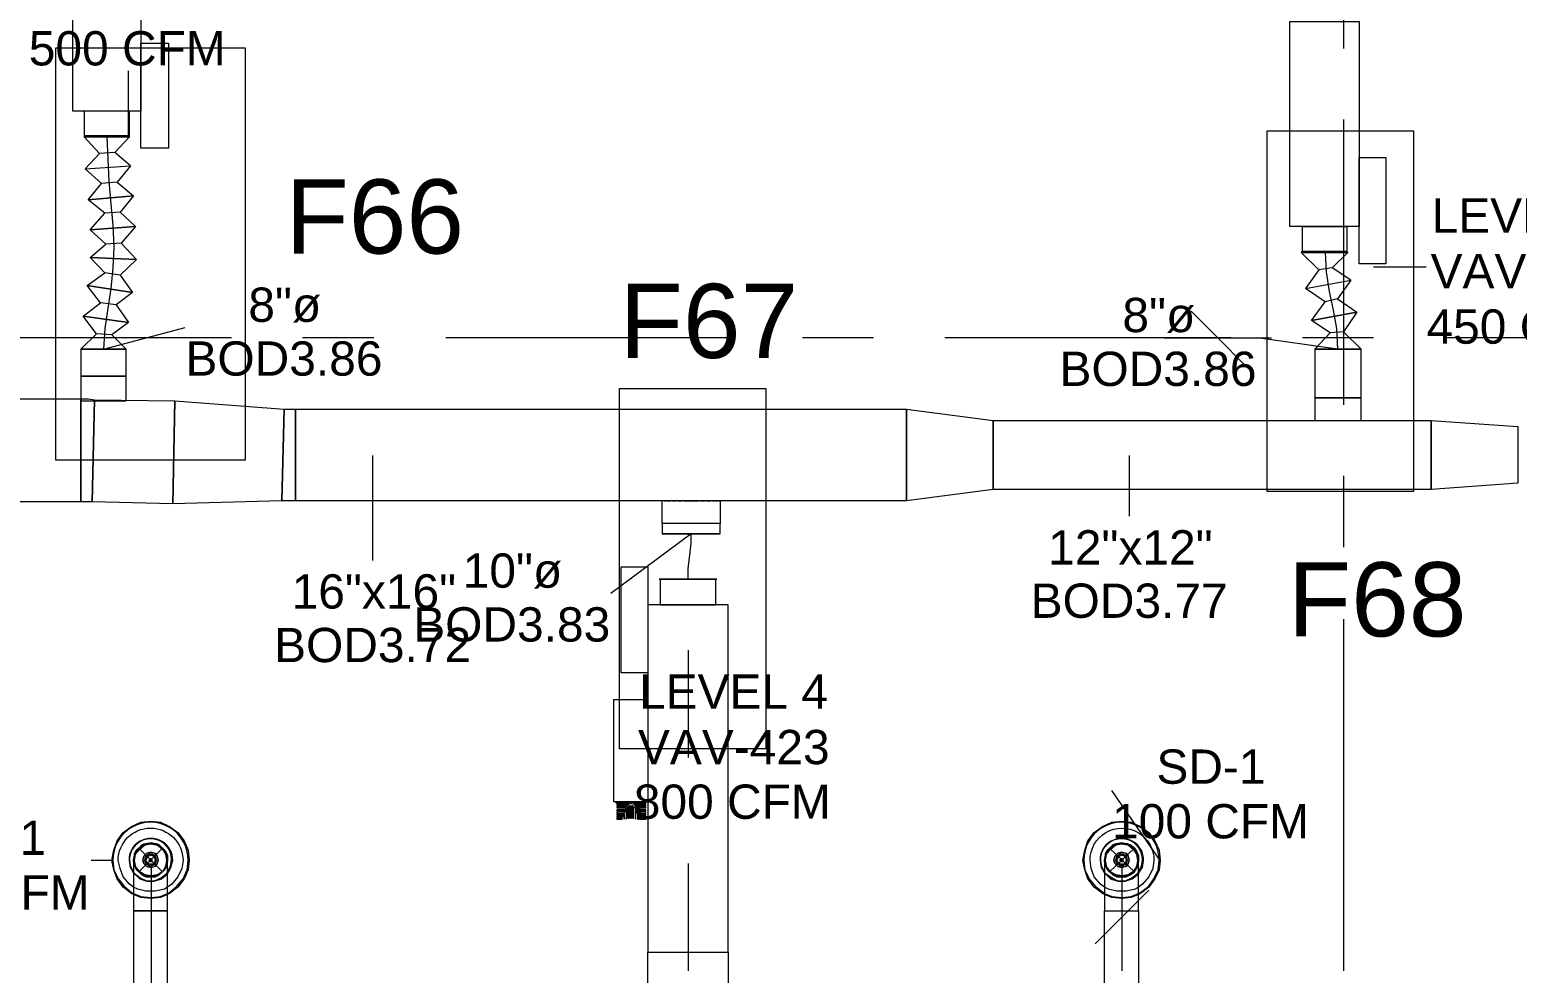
# Model space of a CAD drawing. Header units: metres. Extents: x 98 to 337, y -7 to 53.
# Drawn here: x 148.08 to 154.69, y 13.83 to 18.02 of the extents above; entities that cross this region are included whole.
import ezdxf

# ---------------------------------------------------------------- set-up
doc = ezdxf.new("R2010")
doc.units = ezdxf.units.M
doc.layers.add('HVAC - Ductos', color=5, linetype='Continuous', lineweight=0)
doc.layers.add('PDF_Text', color=7, linetype='Continuous', lineweight=0)
doc.layers.add('PDF_Geometry', color=7, linetype='Continuous', lineweight=0, true_color=0xaaaaaa)
doc.styles.add('PDF ArialUnicodeMS-Bold-Identity-H', font='arial.ttf')
doc.styles.add('PDF Helvetica', font='')
doc.styles.get('PDF Helvetica').set_extended_font_data('Helvetica')

msp = doc.modelspace()

# ---------------------------------------------------------------- linework, layer by layer
at = {"layer": 'HVAC - Ductos', "lineweight": 0}
for points in [[(148.2681, 17.6625), (148.2681, 18.5698), (148.5706, 18.5698), (148.5706, 17.6625)], [(153.6791, 17.1494), (153.6791, 18.0612), (153.9861, 18.0612), (153.9861, 17.1494)], [(148.6942, 17.4976), (148.5706, 17.4976), (148.5706, 17.965), (148.6942, 17.965)], [(148.3185, 17.5526), (148.3231, 17.5526), (148.3323, 17.5526), (148.3506, 17.5526), (148.3689, 17.5526), (148.3964, 17.5526), (148.4193, 17.5526), (148.4468, 17.5526), (148.4697, 17.5526), (148.4926, 17.5526), (148.5064, 17.5526), (148.5155, 17.5526), (148.5201, 17.5526), (148.5155, 17.5526), (148.5064, 17.5526), (148.4926, 17.5526), (148.4697, 17.5526), (148.4468, 17.5526), (148.4193, 17.5526), (148.3964, 17.5526), (148.3689, 17.5526), (148.3506, 17.5526), (148.3323, 17.5526), (148.3231, 17.5526)], [(148.5201, 17.5526), (148.5155, 17.5526), (148.4972, 17.5526), (148.4697, 17.5526), (148.4377, 17.5526), (148.401, 17.5526), (148.3689, 17.5526), (148.3414, 17.5526), (148.3277, 17.5526), (148.3185, 17.5526), (148.3277, 17.5526), (148.3414, 17.5526), (148.3689, 17.5526), (148.401, 17.5526), (148.4377, 17.5526), (148.4697, 17.5526), (148.4972, 17.5526), (148.5155, 17.5526)], [(153.7341, 17.0395), (153.7386, 17.0395), (153.7478, 17.0395), (153.7616, 17.0395), (153.7845, 17.0395), (153.8074, 17.0395), (153.8349, 17.0395), (153.8578, 17.0395), (153.8807, 17.0395), (153.9037, 17.0395), (153.9174, 17.0395), (153.9311, 17.0395), (153.9174, 17.0395), (153.9037, 17.0395), (153.8807, 17.0395), (153.8578, 17.0395), (153.8349, 17.0395), (153.8074, 17.0395), (153.7845, 17.0395), (153.7616, 17.0395), (153.7478, 17.0395), (153.7386, 17.0395)], [(148.5064, 16.6042), (148.4926, 16.6042), (148.4789, 16.6042), (148.456, 16.6042), (148.4331, 16.6042), (148.4056, 16.6042), (148.3781, 16.6042), (148.3552, 16.6042), (148.3369, 16.6042), (148.3185, 16.6042), (148.3094, 16.6042), (148.3048, 16.6042), (148.3094, 16.6042), (148.3185, 16.6042), (148.3369, 16.6042), (148.3552, 16.6042), (148.3781, 16.6042), (148.4056, 16.6042), (148.4331, 16.6042), (148.456, 16.6042), (148.4789, 16.6042), (148.4926, 16.6042)], [(153.9953, 16.6042), (153.9907, 16.6042), (153.9815, 16.6042), (153.9632, 16.6042), (153.9449, 16.6042), (153.9174, 16.6042), (153.8899, 16.6042), (153.867, 16.6042), (153.8394, 16.6042), (153.8211, 16.6042), (153.8028, 16.6042), (153.7937, 16.6042), (153.7891, 16.6042), (153.7937, 16.6042), (153.8028, 16.6042), (153.8211, 16.6042), (153.8394, 16.6042), (153.867, 16.6042), (153.8899, 16.6042), (153.9174, 16.6042), (153.9449, 16.6042), (153.9632, 16.6042), (153.9815, 16.6042), (153.9907, 16.6042)], [(144.896, 16.3842), (148.3048, 16.3842), (148.3048, 15.9261), (144.896, 15.9261)], [(148.3323, 15.9261), (148.3048, 15.9261), (148.3048, 16.3842), (148.3369, 16.3842), (148.3643, 16.3796), (148.3552, 15.9261)], [(148.7126, 15.9169), (148.3552, 15.9261), (148.3643, 16.3796), (148.7217, 16.3751)], [(148.7217, 16.3751), (149.2074, 16.3384), (149.1982, 15.9307), (148.7126, 15.9169)], [(149.2303, 16.3384), (149.2578, 16.3384), (149.2578, 15.9307), (149.2257, 15.9307), (149.1982, 15.9307), (149.2074, 16.3384)], [(149.2578, 16.3384), (151.9748, 16.3384), (151.9748, 15.9307), (149.2578, 15.9307)], [(151.9748, 16.3384), (152.3596, 16.288), (152.3596, 15.981), (151.9748, 15.9307)], [(152.3596, 16.288), (154.3068, 16.288), (154.3068, 15.981), (152.3596, 15.981)], [(154.3068, 16.288), (154.6917, 16.2605), (154.6917, 16.0086), (154.3068, 15.981)], [(151.1271, 15.5825), (151.1225, 15.5825), (151.1042, 15.5825), (151.0767, 15.5825), (151.0447, 15.5825), (151.0034, 15.5825), (150.9668, 15.5825), (150.9301, 15.5825), (150.9026, 15.5825), (150.8843, 15.5825), (150.8797, 15.5825), (150.8797, 15.4679), (150.8843, 15.4679), (150.8934, 15.4679), (150.9164, 15.4679), (150.9392, 15.4679), (150.9713, 15.4679), (151.0034, 15.4679), (151.0355, 15.4679), (151.0675, 15.4679), (151.0904, 15.4679), (151.1134, 15.4679), (151.1225, 15.4679), (151.1271, 15.4679), (151.1271, 15.5825), (151.1317, 15.5825), (151.1225, 15.5825), (151.1042, 15.5825), (151.0767, 15.5825), (151.0447, 15.5825), (151.0034, 15.5825), (150.9622, 15.5825), (150.9301, 15.5825), (150.9026, 15.5825), (150.8843, 15.5825), (150.8752, 15.5825), (150.8797, 15.5825), (150.8843, 15.5825), (150.9026, 15.5825), (150.9301, 15.5825), (150.9668, 15.5825), (151.0034, 15.5825), (151.0447, 15.5825), (151.0767, 15.5825), (151.1042, 15.5825), (151.1225, 15.5825)], [(150.8797, 15.5825), (150.8843, 15.5825), (150.8934, 15.5825), (150.9164, 15.5825), (150.9392, 15.5825), (150.9713, 15.5825), (151.0034, 15.5825), (151.0355, 15.5825), (151.0675, 15.5825), (151.0904, 15.5825), (151.1134, 15.5825), (151.1225, 15.5825), (151.1271, 15.5825), (151.1225, 15.5825), (151.1134, 15.5825), (151.0904, 15.5825), (151.0675, 15.5825), (151.0355, 15.5825), (151.0034, 15.5825), (150.9713, 15.5825), (150.9392, 15.5825), (150.9164, 15.5825), (150.8934, 15.5825), (150.8843, 15.5825)], [(150.6735, 15.0464), (150.8247, 15.0464), (150.8247, 14.5928), (150.6735, 14.5928)], [(148.6896, 14.3546), (148.6805, 14.3729), (148.6668, 14.3867), (148.653, 14.4004), (148.6346, 14.4049), (148.6163, 14.4095), (148.5934, 14.4049), (148.5751, 14.4004), (148.5614, 14.3867), (148.5476, 14.3729), (148.543, 14.3546), (148.5385, 14.3316), (148.5385, 14.3271), (148.5385, 14.3316), (148.543, 14.3546), (148.5476, 14.3729), (148.5614, 14.3867), (148.5751, 14.4004), (148.5934, 14.4049), (148.6163, 14.4095), (148.6346, 14.4049), (148.653, 14.4004), (148.6668, 14.3867), (148.6805, 14.3729)], [(148.6759, 14.3775), (148.6392, 14.4049), (148.5934, 14.4049), (148.5522, 14.3775), (148.5385, 14.3316), (148.5522, 14.2905), (148.5934, 14.2629), (148.6392, 14.2629), (148.6759, 14.2905), (148.6896, 14.3316)], [(148.6805, 14.3042), (148.6668, 14.2813), (148.6438, 14.2675), (148.6163, 14.2629), (148.5888, 14.2675), (148.566, 14.2813), (148.5476, 14.3042), (148.543, 14.3316), (148.5476, 14.3591), (148.566, 14.3821), (148.5888, 14.4004), (148.6163, 14.4049), (148.6438, 14.4004), (148.6668, 14.3821), (148.6805, 14.3591), (148.685, 14.3316)], [(148.5843, 14.35), (148.5797, 14.3316), (148.5843, 14.35), (148.598, 14.3637), (148.6163, 14.3683), (148.6346, 14.3637), (148.6438, 14.35), (148.6484, 14.3316), (148.6438, 14.35), (148.6301, 14.3637), (148.6163, 14.3683), (148.598, 14.3637)], [(148.5934, 14.35), (148.5888, 14.3316), (148.5934, 14.35), (148.6072, 14.3591), (148.6209, 14.3591), (148.6346, 14.35), (148.6392, 14.3316), (148.6346, 14.35), (148.6209, 14.3591), (148.6072, 14.3591)], [(148.6301, 14.3179), (148.6163, 14.3133), (148.6026, 14.3179), (148.5934, 14.3316), (148.6026, 14.35), (148.6163, 14.3546), (148.6301, 14.35), (148.6346, 14.3316)], [(148.6896, 14.35), (148.6896, 14.3546)], [(152.9919, 14.3775), (152.9552, 14.4049), (152.9094, 14.4049), (152.8681, 14.3775), (152.8544, 14.3316), (152.8681, 14.2905), (152.9094, 14.2629), (152.9552, 14.2629), (152.9919, 14.2905), (153.0056, 14.3316)], [(152.9964, 14.3042), (152.9827, 14.2813), (152.9598, 14.2675), (152.9323, 14.2629), (152.9048, 14.2675), (152.8819, 14.2813), (152.8636, 14.3042), (152.859, 14.3316), (152.8636, 14.3591), (152.8819, 14.3821), (152.9048, 14.4004), (152.9323, 14.4049), (152.9598, 14.4004), (152.9827, 14.3821), (152.9964, 14.3591), (153.001, 14.3316)], [(152.9002, 14.35), (152.8957, 14.3316), (152.9002, 14.35), (152.9139, 14.3637), (152.9323, 14.3683), (152.9506, 14.3637), (152.9598, 14.35), (152.9644, 14.3316), (152.9598, 14.35), (152.9461, 14.3637), (152.9323, 14.3683), (152.9139, 14.3637)], [(152.9094, 14.35), (152.9048, 14.3316), (152.9094, 14.35), (152.9231, 14.3591), (152.9369, 14.3591), (152.9506, 14.35), (152.9552, 14.3316), (152.9506, 14.35), (152.9369, 14.3591), (152.9231, 14.3591)], [(152.9461, 14.3179), (152.9323, 14.3133), (152.9185, 14.3179), (152.9094, 14.3316), (152.9185, 14.35), (152.9323, 14.3546), (152.9461, 14.35), (152.9506, 14.3316)], [(148.5201, 14.3316), (148.5247, 14.2996), (148.5385, 14.2767), (148.5247, 14.2996)], [(148.6438, 14.3179), (148.6484, 14.3316), (148.6438, 14.3179), (148.6346, 14.3042), (148.6163, 14.2996), (148.598, 14.3042), (148.5843, 14.3179), (148.5797, 14.3316), (148.5843, 14.3179), (148.598, 14.3042), (148.6163, 14.2996), (148.6301, 14.3042)], [(148.6346, 14.3179), (148.6392, 14.3316), (148.6346, 14.3179), (148.6209, 14.3087), (148.6072, 14.3087), (148.5934, 14.3179), (148.5888, 14.3316), (148.5934, 14.3179), (148.6072, 14.3087), (148.6209, 14.3087)], [(148.6163, 14.3271), (148.6209, 14.3316), (148.6163, 14.3271), (148.6118, 14.3271), (148.6072, 14.3316), (148.6118, 14.3408), (148.6163, 14.3408), (148.6209, 14.3316), (148.6163, 14.3362), (148.6118, 14.3362), (148.6118, 14.3316), (148.6118, 14.3271)], [(152.8361, 14.3316), (152.8407, 14.2996), (152.8544, 14.2767), (152.8407, 14.2996)], [(152.9598, 14.3179), (152.9644, 14.3316), (152.9598, 14.3179), (152.9506, 14.3042), (152.9323, 14.2996), (152.9139, 14.3042), (152.9002, 14.3179), (152.8957, 14.3316), (152.9002, 14.3179), (152.9139, 14.3042), (152.9323, 14.2996), (152.9461, 14.3042)], [(152.9506, 14.3179), (152.9552, 14.3316), (152.9506, 14.3179), (152.9369, 14.3087), (152.9231, 14.3087), (152.9094, 14.3179), (152.9048, 14.3316), (152.9094, 14.3179), (152.9231, 14.3087), (152.9369, 14.3087)], [(152.9323, 14.3271), (152.9369, 14.3316), (152.9323, 14.3271), (152.9277, 14.3271), (152.9231, 14.3316), (152.9277, 14.3408), (152.9323, 14.3408), (152.9369, 14.3316), (152.9323, 14.3362), (152.9277, 14.3362), (152.9277, 14.3316), (152.9277, 14.3271)], [(148.6622, 14.2492), (148.6301, 14.24), (148.598, 14.24), (148.566, 14.2492), (148.543, 14.2721), (148.5385, 14.2767), (148.543, 14.2721), (148.5385, 14.2813), (148.543, 14.2721), (148.566, 14.2538), (148.598, 14.24), (148.6301, 14.24), (148.6622, 14.2538), (148.685, 14.2721), (148.6896, 14.2813), (148.685, 14.2721), (148.6622, 14.2538), (148.6301, 14.24), (148.598, 14.24), (148.566, 14.2538), (148.543, 14.2721), (148.566, 14.2492), (148.598, 14.24), (148.6301, 14.24), (148.6622, 14.2492), (148.6896, 14.2721), (148.6896, 14.2767), (148.6896, 14.2721)], [(152.9781, 14.2492), (152.9461, 14.24), (152.9139, 14.24), (152.8819, 14.2492), (152.859, 14.2721), (152.8544, 14.2767), (152.859, 14.2721), (152.8544, 14.2813), (152.859, 14.2721), (152.8865, 14.2538), (152.9139, 14.24), (152.9461, 14.24), (152.9781, 14.2538), (153.001, 14.2721), (153.0056, 14.2813), (153.001, 14.2721), (152.9781, 14.2538), (152.9461, 14.24), (152.9139, 14.24), (152.8865, 14.2538), (152.859, 14.2721), (152.8819, 14.2492), (152.9139, 14.24), (152.9461, 14.24), (152.9781, 14.2492), (153.0056, 14.2721), (153.0056, 14.2767), (153.0056, 14.2721)], [(148.5385, 13.3741), (148.543, 13.3741), (148.5476, 13.3741), (148.5614, 13.3741), (148.5751, 13.3741), (148.5934, 13.3741), (148.6163, 13.3741), (148.6346, 13.3741), (148.653, 13.3741), (148.6668, 13.3741), (148.6805, 13.3741), (148.6896, 13.3741), (148.6896, 14.1072), (148.6805, 14.1072), (148.6668, 14.1072), (148.653, 14.1072), (148.6346, 14.1072), (148.6163, 14.1072), (148.5934, 14.1072), (148.5751, 14.1072), (148.5614, 14.1072), (148.5476, 14.1072), (148.543, 14.1072), (148.5385, 14.1072)]]:
    msp.add_lwpolyline(points, close=True, dxfattribs=at)
for points in [[(148.5155, 17.5526), (148.5155, 17.8413)], [(148.3873, 17.4747), (148.3185, 17.548), (148.5201, 17.548), (148.5155, 17.548), (148.4972, 17.548), (148.4697, 17.548), (148.4377, 17.548), (148.401, 17.548), (148.3689, 17.548), (148.3414, 17.548), (148.3231, 17.548), (148.3185, 17.548), (148.3231, 17.548), (148.3414, 17.548), (148.3689, 17.548), (148.401, 17.548), (148.4377, 17.548), (148.4697, 17.548), (148.4972, 17.548), (148.5155, 17.548), (148.5201, 17.548), (148.5201, 17.5526), (148.5201, 17.6625), (148.5155, 17.6625), (148.5064, 17.6625), (148.4926, 17.6625), (148.4697, 17.6625), (148.4468, 17.6625), (148.4193, 17.6625), (148.3964, 17.6625), (148.3689, 17.6625), (148.3506, 17.6625), (148.3323, 17.6625), (148.3231, 17.6625), (148.3185, 17.6625), (148.3185, 17.5526), (148.3185, 17.548), (148.5201, 17.548), (148.456, 17.4793), (148.3873, 17.4747), (148.3231, 17.406), (148.5247, 17.4198), (148.456, 17.4793)], [(148.4193, 17.548), (148.4239, 17.4472), (148.4285, 17.351), (148.4377, 17.2502), (148.4468, 17.154), (148.4514, 17.0578), (148.4468, 16.9662), (148.4377, 16.8745), (148.4239, 16.7874), (148.4101, 16.6958), (148.4056, 16.6042)], [(148.4651, 17.3464), (148.5385, 17.2869), (148.3369, 17.2685), (148.3964, 17.3418), (148.3231, 17.406), (148.5247, 17.4198), (148.4651, 17.3464), (148.3964, 17.3418)], [(148.4789, 17.2135), (148.5476, 17.1494), (148.346, 17.1357), (148.4101, 17.2089), (148.3369, 17.2685), (148.5385, 17.2869), (148.4789, 17.2135), (148.4101, 17.2089)], [(148.4835, 17.0761), (148.5522, 17.0028), (148.346, 17.012), (148.4147, 17.0715), (148.346, 17.1357), (148.5476, 17.1494), (148.4835, 17.0761), (148.4147, 17.0715)], [(153.8074, 16.957), (153.7295, 17.0349), (153.9357, 17.0349), (153.9265, 17.0349), (153.9128, 17.0349), (153.8853, 17.0349), (153.8486, 17.0349), (153.8166, 17.0349), (153.7799, 17.0349), (153.757, 17.0349), (153.7386, 17.0349), (153.7295, 17.0349), (153.7386, 17.0349), (153.757, 17.0349), (153.7799, 17.0349), (153.8166, 17.0349), (153.8486, 17.0349), (153.8853, 17.0349), (153.9128, 17.0349), (153.9265, 17.0349), (153.9357, 17.0349), (153.9311, 17.0395), (153.9265, 17.0395), (153.9082, 17.0395), (153.8807, 17.0395), (153.8486, 17.0395), (153.8166, 17.0395), (153.7845, 17.0395), (153.757, 17.0395), (153.7386, 17.0395), (153.7341, 17.0395), (153.7341, 17.1494), (153.7386, 17.1494), (153.7478, 17.1494), (153.7616, 17.1494), (153.7845, 17.1494), (153.8074, 17.1494), (153.8349, 17.1494), (153.8578, 17.1494), (153.8807, 17.1494), (153.9037, 17.1494), (153.9174, 17.1494), (153.9311, 17.1494), (153.9311, 17.0395), (153.9265, 17.0395), (153.9082, 17.0395), (153.8807, 17.0395), (153.8486, 17.0395), (153.8166, 17.0395), (153.7845, 17.0395), (153.757, 17.0395), (153.7386, 17.0395), (153.7341, 17.0395), (153.7295, 17.0349), (153.9357, 17.0349), (153.867, 16.9662), (153.8074, 16.957), (153.7478, 16.8745), (153.9495, 16.9112), (153.867, 16.9662)], [(148.4789, 16.934), (148.5339, 16.8562), (148.3323, 16.8882), (148.4101, 16.9432), (148.346, 17.012), (148.5522, 17.0028), (148.4789, 16.934), (148.4101, 16.9432)], [(153.8349, 17.0349), (153.8394, 16.9478), (153.8532, 16.8608), (153.8715, 16.7783), (153.8853, 16.6958), (153.8899, 16.6042)], [(148.4605, 16.8012), (148.5155, 16.7233), (148.3139, 16.7508), (148.3919, 16.8103), (148.3323, 16.8882), (148.5339, 16.8562), (148.4605, 16.8012), (148.3919, 16.8103)], [(153.8899, 16.8287), (153.9769, 16.7691), (153.7753, 16.7325), (153.8349, 16.8149), (153.7478, 16.8745), (153.9495, 16.9112), (153.8899, 16.8287), (153.8349, 16.8149)], [(148.3048, 16.6042), (148.3048, 16.4851), (148.3094, 16.4851), (148.3185, 16.4851), (148.3369, 16.4851), (148.3552, 16.4851), (148.3781, 16.4851), (148.4056, 16.4851), (148.4331, 16.4851), (148.456, 16.4851), (148.4789, 16.4851), (148.4926, 16.4851), (148.5064, 16.4851), (148.5064, 16.6042), (148.3048, 16.6042), (148.3735, 16.6729), (148.3139, 16.7508), (148.5155, 16.7233), (148.4422, 16.6683), (148.3735, 16.6729)], [(153.7891, 16.6042), (153.7891, 16.3888), (153.7937, 16.3888), (153.8028, 16.3888), (153.8211, 16.3888), (153.8394, 16.3888), (153.867, 16.3888), (153.8899, 16.3888), (153.9174, 16.3888), (153.9449, 16.3888), (153.9632, 16.3888), (153.9815, 16.3888), (153.9907, 16.3888), (153.9953, 16.3888), (153.9953, 16.6042), (153.7891, 16.6042), (153.8578, 16.6775), (153.7753, 16.7325), (153.9769, 16.7691), (153.9174, 16.6821), (153.8578, 16.6775)], [(148.5064, 16.6042), (148.4422, 16.6683)], [(153.9953, 16.6042), (153.9174, 16.6821)], [(148.5064, 16.3796), (148.5064, 16.3842), (148.5064, 16.4851), (148.4926, 16.4851), (148.4789, 16.4851), (148.456, 16.4851), (148.4331, 16.4851), (148.4056, 16.4851), (148.3781, 16.4851), (148.3552, 16.4851), (148.3369, 16.4851), (148.3185, 16.4851), (148.3094, 16.4851), (148.3048, 16.4851), (148.3048, 16.3842)], [(148.3048, 16.3842), (148.3048, 16.3751), (148.3094, 16.3751), (148.3185, 16.3751), (148.3369, 16.3751), (148.3552, 16.3751), (148.3781, 16.3751), (148.4056, 16.3751), (148.4331, 16.3751), (148.456, 16.3751), (148.4789, 16.3751), (148.4926, 16.3751), (148.5064, 16.3751), (148.5064, 16.3796)], [(153.9907, 16.288), (153.9953, 16.288), (153.9953, 16.3888), (153.9907, 16.3888), (153.9815, 16.3888), (153.9632, 16.3888), (153.9449, 16.3888), (153.9174, 16.3888), (153.8899, 16.3888), (153.867, 16.3888), (153.8394, 16.3888), (153.8211, 16.3888), (153.8028, 16.3888), (153.7937, 16.3888), (153.7891, 16.3888), (153.7891, 16.288), (153.7937, 16.288)], [(153.8074, 16.288), (153.812, 16.288), (153.8166, 16.288)], [(153.8257, 16.288), (153.8303, 16.288), (153.8349, 16.288)], [(153.844, 16.288), (153.8486, 16.288), (153.8578, 16.288)], [(153.867, 16.288), (153.8899, 16.288), (153.9128, 16.288)], [(153.9219, 16.288), (153.9357, 16.288), (153.9403, 16.288)], [(153.9495, 16.288), (153.954, 16.288), (153.9586, 16.288)], [(153.9677, 16.288), (153.9723, 16.288), (153.9769, 16.288)], [(153.9815, 16.288), (153.9861, 16.288)], [(151.1409, 15.9307), (151.1455, 15.9307), (151.1455, 15.8298), (151.1409, 15.8298), (151.1271, 15.8298), (151.1088, 15.8298), (151.0813, 15.8298), (151.0493, 15.8298), (151.0172, 15.8298), (150.9851, 15.8298), (150.953, 15.8298), (150.9301, 15.8298), (150.9072, 15.8298), (150.8934, 15.8298), (150.8888, 15.8298), (150.8888, 15.9307)], [(150.898, 15.9307), (150.9026, 15.9307), (150.9072, 15.9307)], [(150.9118, 15.9307), (150.9164, 15.9307), (150.9255, 15.9307)], [(150.9346, 15.9307), (150.9392, 15.9307), (150.9484, 15.9307)], [(150.9576, 15.9307), (150.9622, 15.9307), (150.9759, 15.9307)], [(150.9851, 15.9307), (150.9896, 15.9307), (151.0172, 15.9307), (151.0447, 15.9307), (151.0493, 15.9307)], [(151.0584, 15.9307), (151.0721, 15.9307), (151.0767, 15.9307)], [(151.0859, 15.9307), (151.095, 15.9307), (151.1042, 15.9307)], [(151.1134, 15.9307), (151.1179, 15.9307), (151.1225, 15.9307)], [(151.1271, 15.9307), (151.1317, 15.9307), (151.1363, 15.9307)], [(151.1455, 15.784), (151.1455, 15.8298), (151.1409, 15.8298), (151.1271, 15.8298), (151.1088, 15.8298), (151.0813, 15.8298), (151.0493, 15.8298), (151.0172, 15.8298), (150.9851, 15.8298), (150.953, 15.8298), (150.9301, 15.8298), (150.9072, 15.8298), (150.8934, 15.8298), (150.8888, 15.8298), (150.8888, 15.784), (150.8934, 15.784), (150.9072, 15.784), (150.9301, 15.784), (150.953, 15.784), (150.9851, 15.784), (151.0172, 15.784), (151.0493, 15.784), (151.0813, 15.784), (151.1088, 15.784), (151.1271, 15.784), (151.1409, 15.784), (151.1455, 15.784), (151.1409, 15.784), (151.1271, 15.784), (151.1088, 15.784), (151.0813, 15.784), (151.0493, 15.784), (151.0172, 15.784), (150.9851, 15.784), (150.953, 15.784), (150.9301, 15.784), (150.9072, 15.784), (150.8934, 15.784)], [(151.0034, 15.5825), (151.0034, 15.6283), (151.008, 15.665), (151.0126, 15.7016), (151.0172, 15.7428), (151.0172, 15.784)], [(151.1317, 15.5825), (151.1225, 15.5825), (151.1042, 15.5825), (151.0767, 15.5825), (151.0447, 15.5825), (151.0034, 15.5825), (150.9622, 15.5825), (150.9301, 15.5825), (150.9026, 15.5825), (150.8843, 15.5825), (150.8752, 15.5825)], [(151.1821, 13.9239), (151.1821, 15.4679), (150.8247, 15.4679), (150.8247, 13.9239), (151.1821, 13.9239), (151.1821, 12.8059), (150.8247, 12.8059), (150.8247, 12.7785), (151.1821, 12.7785), (151.1821, 12.8059), (150.8247, 12.8059), (150.8247, 13.9239)], [(148.5385, 14.1804), (148.5293, 14.185), (148.4926, 14.2125), (148.4651, 14.2492), (148.4514, 14.2905), (148.4422, 14.3316), (148.4514, 14.3775), (148.4651, 14.4187), (148.4926, 14.4553), (148.5293, 14.4829), (148.5706, 14.5011), (148.6163, 14.5057), (148.6576, 14.5011), (148.6988, 14.4829), (148.7354, 14.4553), (148.763, 14.4187), (148.7813, 14.3775), (148.7858, 14.3316), (148.7813, 14.2905), (148.763, 14.2492), (148.7354, 14.2125), (148.6988, 14.185), (148.6896, 14.1804)], [(152.8544, 14.1804), (152.8453, 14.185), (152.8086, 14.2125), (152.7811, 14.2492), (152.7673, 14.2905), (152.7582, 14.3316), (152.7673, 14.3775), (152.7811, 14.4187), (152.8086, 14.4553), (152.8453, 14.4829), (152.8865, 14.5011), (152.9323, 14.5057), (152.9736, 14.5011), (153.0147, 14.4829), (153.0514, 14.4553), (153.079, 14.4187), (153.0972, 14.3775), (153.1018, 14.3316), (153.0972, 14.2905), (153.079, 14.2492), (153.0514, 14.2125), (153.0147, 14.185), (153.0056, 14.1804)], [(148.5385, 14.3271), (148.543, 14.3133), (148.543, 14.3316), (148.543, 14.3546), (148.5522, 14.3683), (148.5614, 14.3867), (148.5797, 14.3958), (148.598, 14.4049), (148.6163, 14.4049), (148.6346, 14.4049), (148.653, 14.3958), (148.6668, 14.3867), (148.6805, 14.3683), (148.685, 14.3546), (148.6896, 14.3316), (148.685, 14.3133), (148.6805, 14.295), (148.6668, 14.2813), (148.653, 14.2721), (148.6346, 14.2629), (148.6163, 14.2584), (148.598, 14.2629), (148.5797, 14.2721), (148.5614, 14.2813), (148.5522, 14.295), (148.543, 14.3133), (148.5476, 14.295), (148.5614, 14.2813), (148.5751, 14.2675), (148.5934, 14.2584), (148.6163, 14.2584), (148.5888, 14.2629), (148.5843, 14.2629)], [(148.5385, 14.3316), (148.5385, 14.3271), (148.5385, 14.3087), (148.5385, 14.2767), (148.5385, 14.24), (148.5385, 14.1896), (148.5385, 14.1392), (148.5385, 14.1072), (148.543, 14.1072), (148.5476, 14.1072), (148.5614, 14.1072), (148.5751, 14.1072), (148.5934, 14.1072), (148.6163, 14.1072), (148.6346, 14.1072), (148.653, 14.1072), (148.6668, 14.1072), (148.6805, 14.1072), (148.6896, 14.1072), (148.6896, 14.1576), (148.6896, 14.208), (148.6896, 14.2538), (148.6896, 14.2905), (148.6896, 14.3179), (148.6896, 14.3316), (148.6896, 14.3271), (148.6896, 14.3316), (148.6896, 14.35), (148.6896, 14.3316)], [(148.543, 14.3591), (148.543, 14.3637), (148.5476, 14.3637)], [(148.5476, 14.3087), (148.543, 14.3316), (148.5476, 14.3591)], [(148.5476, 14.3637), (148.5614, 14.3867), (148.5843, 14.4004)], [(148.5614, 14.3867), (148.6668, 14.2813)], [(148.6668, 14.3867), (148.5614, 14.2813)], [(148.5843, 14.4004), (148.5843, 14.4049), (148.5888, 14.4049)], [(148.5888, 14.4004), (148.6163, 14.4049), (148.6392, 14.4004)], [(148.6392, 14.4049), (148.6438, 14.4049), (148.6484, 14.4004)], [(148.6438, 14.4004), (148.6668, 14.3867), (148.6805, 14.3637)], [(148.685, 14.3637), (148.685, 14.3591)], [(148.685, 14.3591), (148.6896, 14.3316), (148.685, 14.3087), (148.685, 14.3042), (148.685, 14.2996)], [(152.8544, 14.3316), (152.8544, 14.3271), (152.8544, 14.3087), (152.8544, 14.2767), (152.8544, 14.24), (152.8544, 14.1896), (152.8544, 14.1392), (152.8544, 14.1072), (152.859, 14.1072), (152.8636, 14.1072), (152.8773, 14.1072), (152.8911, 14.1072), (152.9094, 14.1072), (152.9323, 14.1072), (152.9506, 14.1072), (152.969, 14.1072), (152.9873, 14.1072), (152.9964, 14.1072), (153.0056, 14.1072), (153.0056, 14.1576), (153.0056, 14.208), (153.0056, 14.2538), (153.0056, 14.2905), (153.0056, 14.3179), (153.0056, 14.3316), (153.0056, 14.3271), (153.0056, 14.3316), (153.0056, 14.3546), (152.9964, 14.3729), (152.9873, 14.3867), (152.969, 14.4004), (152.9506, 14.4049), (152.9323, 14.4095), (152.9094, 14.4049), (152.8911, 14.4004), (152.8773, 14.3867), (152.8636, 14.3729), (152.859, 14.3546), (152.8544, 14.3316), (152.8544, 14.3271), (152.8544, 14.3316), (152.859, 14.3546), (152.8636, 14.3729), (152.8773, 14.3867), (152.8911, 14.4004), (152.9094, 14.4049), (152.9323, 14.4095), (152.9506, 14.4049), (152.969, 14.4004), (152.9873, 14.3867), (152.9964, 14.3729), (153.0056, 14.3546), (153.0056, 14.3316)], [(152.8544, 14.3271), (152.859, 14.3133), (152.859, 14.3316), (152.859, 14.3546), (152.8681, 14.3683), (152.8773, 14.3867), (152.8957, 14.3958), (152.9139, 14.4049), (152.9323, 14.4049), (152.9506, 14.4049), (152.969, 14.3958), (152.9827, 14.3867), (152.9964, 14.3683), (153.001, 14.3546), (153.0056, 14.3316), (153.001, 14.3133), (152.9964, 14.295), (152.9827, 14.2813), (152.969, 14.2721), (152.9506, 14.2629), (152.9323, 14.2584), (152.9139, 14.2629), (152.8957, 14.2721), (152.8773, 14.2813), (152.8681, 14.295), (152.859, 14.3133), (152.8636, 14.295), (152.8773, 14.2813), (152.8911, 14.2675), (152.9094, 14.2584), (152.9323, 14.2584), (152.9048, 14.2629), (152.9002, 14.2629)], [(152.859, 14.3591), (152.859, 14.3637), (152.8636, 14.3637)], [(152.8636, 14.3087), (152.859, 14.3316), (152.8636, 14.3591)], [(152.8636, 14.3637), (152.8773, 14.3867), (152.9002, 14.4004)], [(152.8773, 14.3867), (152.9873, 14.2813)], [(152.9873, 14.3867), (152.8773, 14.2813)], [(152.9002, 14.4004), (152.9002, 14.4049), (152.9048, 14.4049)], [(152.9048, 14.4004), (152.9323, 14.4049), (152.9552, 14.4004)], [(152.9552, 14.4049), (152.9598, 14.4049), (152.9644, 14.4004)], [(152.9598, 14.4004), (152.9827, 14.3867), (152.9964, 14.3637)], [(153.001, 14.3637), (153.001, 14.3591)], [(153.001, 14.3591), (153.0056, 14.3316), (153.001, 14.3087), (153.001, 14.3042), (153.001, 14.2996)], [(148.5476, 14.2996), (148.543, 14.3042), (148.543, 14.3087)], [(148.5843, 14.2675), (148.5614, 14.2813), (148.5476, 14.3042)], [(148.6484, 14.2629), (148.6438, 14.2629), (148.6392, 14.2629), (148.6163, 14.2584), (148.6346, 14.2584), (148.653, 14.2675), (148.6668, 14.2813), (148.6805, 14.295), (148.6896, 14.3133), (148.6896, 14.3271)], [(148.6163, 14.3179), (148.6163, 14.0796), (148.6163, 13.8414)], [(148.6805, 14.3042), (148.6668, 14.2813), (148.6438, 14.2675)], [(152.8636, 14.2996), (152.859, 14.3042), (152.859, 14.3087)], [(152.9002, 14.2675), (152.8773, 14.2813), (152.8636, 14.3042)], [(152.9644, 14.2629), (152.9598, 14.2629), (152.9552, 14.2629), (152.9323, 14.2584), (152.9506, 14.2584), (152.969, 14.2675), (152.9873, 14.2813), (152.9964, 14.295), (153.0056, 14.3133), (153.0056, 14.3271)], [(152.9964, 14.3042), (152.9827, 14.2813), (152.9598, 14.2675)], [(148.6896, 14.2125), (148.6759, 14.2034), (148.6346, 14.1942), (148.5934, 14.1942), (148.5568, 14.2034), (148.5385, 14.2125)], [(148.5385, 14.185), (148.5706, 14.1713), (148.6163, 14.1667), (148.6576, 14.1713), (148.6896, 14.185)], [(148.6896, 14.1804), (148.6576, 14.1667), (148.6163, 14.1622), (148.5706, 14.1667), (148.5385, 14.1804)], [(153.0056, 14.2125), (152.9919, 14.2034), (152.9506, 14.1942), (152.9094, 14.1942), (152.8727, 14.2034), (152.8544, 14.2125)], [(152.8544, 14.185), (152.8865, 14.1713), (152.9323, 14.1667), (152.9736, 14.1713), (153.0056, 14.185)], [(153.0056, 14.1804), (152.9736, 14.1667), (152.9323, 14.1622), (152.8865, 14.1667), (152.8544, 14.1804)], [(152.8544, 13.397), (152.8544, 14.1072), (152.859, 14.1072), (152.8636, 14.1072), (152.8773, 14.1072), (152.8911, 14.1072), (152.9094, 14.1072), (152.9323, 14.1072), (152.9506, 14.1072), (152.969, 14.1072), (152.9873, 14.1072), (152.9964, 14.1072), (153.0056, 14.1072), (153.0056, 13.397)], [(148.6163, 14.0338), (148.6163, 13.7956), (148.6163, 13.5574)]]:
    msp.add_lwpolyline(points, dxfattribs=at)
for points in [[(148.6896, 14.185), (148.6988, 14.1896), (148.7309, 14.2171), (148.7584, 14.2492), (148.7767, 14.2905), (148.7813, 14.3316, 1.013798), (148.4468, 14.3316), (148.4514, 14.2905), (148.4697, 14.2492), (148.4972, 14.2171), (148.5293, 14.1896), (148.5385, 14.185)], [(153.0056, 14.185), (153.0147, 14.1896), (153.0514, 14.2171), (153.0744, 14.2492), (153.0926, 14.2905), (153.0972, 14.3316, 1.013803), (152.7628, 14.3316), (152.7673, 14.2905), (152.7857, 14.2492), (152.8132, 14.2171), (152.8499, 14.1896), (152.8544, 14.185)], [(148.5385, 14.2125), (148.5201, 14.2262), (148.4926, 14.2584), (148.4789, 14.295), (148.4697, 14.3316, -0.994589), (148.7584, 14.3316), (148.7538, 14.295), (148.7354, 14.2584), (148.708, 14.2262), (148.6896, 14.2125)], [(152.8544, 14.2125), (152.8361, 14.2262), (152.8086, 14.2584), (152.7949, 14.295), (152.7903, 14.3316, -1.008576), (153.0744, 14.3316), (153.0698, 14.295), (153.0514, 14.2584), (153.0239, 14.2262), (153.0056, 14.2125)]]:
    msp.add_lwpolyline(points, format="xyb", dxfattribs=at)
for points in [[(148.6896, 14.2767), (148.7034, 14.2996), (148.7126, 14.3316, 1.018616), (148.5201, 14.3316), (148.5247, 14.2996), (148.5385, 14.2813, -1.404193), (148.708, 14.3316), (148.7034, 14.2996), (148.6896, 14.2813, 1.404199), (148.5201, 14.3316, -1.420114)], [(153.0056, 14.2767), (153.0239, 14.2996), (153.0285, 14.3316, 1.019073), (152.8361, 14.3316), (152.8407, 14.2996), (152.8544, 14.2813, -1.404766), (153.0239, 14.3316), (153.0193, 14.2996), (153.0056, 14.2813, 1.404193), (152.8361, 14.3316, -1.420108)]]:
    msp.add_lwpolyline(points, format="xyb", close=True, dxfattribs=at)
at = {"layer": 'PDF_Geometry', "lineweight": 0}
for points in [[(153.9174, 18.2627), (153.9174, 17.942)], [(153.9174, 17.6259), (153.9174, 16.3568)], [(148.9737, 16.6546), (147.7046, 16.6546)], [(149.606, 16.6546), (149.2898, 16.6546)], [(151.1959, 16.6546), (149.9267, 16.6546)], [(151.8281, 16.6546), (151.512, 16.6546)], [(153.4179, 16.6546), (152.1443, 16.6546)], [(154.0502, 16.6546), (153.7341, 16.6546)], [(155.6355, 16.6546), (154.3664, 16.6546)], [(153.9174, 16.0407), (153.9174, 15.7245)], [(153.9174, 15.4038), (153.9174, 14.1346)]]:
    msp.add_lwpolyline(points, dxfattribs=at)
at = {"layer": 'PDF_Geometry', "color": 232, "lineweight": 9, "true_color": 0xe91e64}
for points in [[(148.1935, 17.9436), (149.035, 17.9436), (149.035, 16.1117), (148.1935, 16.1117)], [(153.5772, 17.575), (154.2278, 17.575), (154.2278, 15.9725), (153.5772, 15.9725)], [(150.6983, 16.4299), (151.3488, 16.4299), (151.3488, 14.8274), (150.6983, 14.8274)]]:
    msp.add_lwpolyline(points, close=True, dxfattribs=at)
at = {"layer": 'PDF_Geometry', "color": 7, "lineweight": 0}
for points in [[(154.1052, 16.9844), (153.9861, 16.9844), (153.9861, 17.4564), (154.1052, 17.4564)], [(150.7056, 15.6374), (150.8247, 15.6374), (150.8247, 15.1655), (150.7056, 15.1655)]]:
    msp.add_lwpolyline(points, close=True, dxfattribs=at)
for points in [[(154.0502, 16.9707), (154.2839, 16.9707)], [(153.2393, 16.7737), (153.3584, 16.6546), (153.4775, 16.5354)], [(148.4056, 16.6042), (148.7675, 16.7004)], [(153.1202, 16.6546), (153.3584, 16.6546), (153.5966, 16.6546)], [(153.8899, 16.6042), (153.5325, 16.6546)], [(149.6014, 16.1323), (149.6014, 15.665)], [(152.9644, 16.1323), (152.9644, 15.862)], [(151.0172, 15.784), (150.6597, 15.5183)], [(151.0034, 15.2663), (151.0034, 15.0281), (151.0034, 14.7898)], [(153.9174, 15.2663), (153.9174, 15.0281), (153.9174, 14.7898)], [(153.9174, 14.9869), (153.9174, 14.7486), (153.9174, 14.5103)], [(153.1018, 14.3316), (152.8865, 14.6432)], [(150.6827, 14.5928), (150.6827, 14.5882), (150.7423, 14.5882), (150.6873, 14.5882), (150.6873, 14.5836), (150.7377, 14.5836), (150.7377, 14.5791), (150.6873, 14.5791), (150.6873, 14.5745), (150.7331, 14.5745), (150.7331, 14.5699), (150.6873, 14.5699), (150.6873, 14.5654), (150.7285, 14.5654), (150.7239, 14.5562), (150.6873, 14.5562), (150.6873, 14.5516), (150.7239, 14.5516), (150.7193, 14.547), (150.6873, 14.547), (150.6873, 14.5424), (150.7193, 14.5424), (150.7147, 14.5378), (150.6873, 14.5378), (150.6873, 14.5333), (150.7102, 14.5333), (150.7102, 14.5287), (150.6873, 14.5287), (150.6873, 14.5241), (150.7056, 14.5241), (150.701, 14.5195), (150.6873, 14.5195), (150.6873, 14.5149), (150.7056, 14.5149), (150.7056, 14.5195), (150.7056, 14.5149), (150.7102, 14.5149), (150.7102, 14.5241), (150.7193, 14.5378), (150.7193, 14.5149), (150.7193, 14.5424), (150.7285, 14.5562), (150.7285, 14.5149), (150.7285, 14.5195), (150.7331, 14.5195), (150.7331, 14.5608), (150.7377, 14.5699), (150.7377, 14.5195), (150.7423, 14.5195), (150.7423, 14.5791), (150.7468, 14.5745), (150.7468, 14.5195), (150.7514, 14.5195), (150.7514, 14.5745), (150.756, 14.5745), (150.756, 14.5791), (150.756, 14.5195), (150.7606, 14.5195), (150.7606, 14.5699), (150.7698, 14.5608), (150.7698, 14.5195), (150.7698, 14.5149), (150.7698, 14.5562), (150.7789, 14.5424), (150.7789, 14.5149), (150.7835, 14.5149), (150.7835, 14.5378), (150.7881, 14.5241), (150.7881, 14.5149), (150.7926, 14.5149), (150.7926, 14.5195), (150.7926, 14.5149), (150.8155, 14.5149), (150.8155, 14.5195), (150.7972, 14.5195), (150.7926, 14.5241), (150.8155, 14.5241), (150.8155, 14.5287), (150.7926, 14.5287), (150.7881, 14.5333), (150.8155, 14.5333), (150.8155, 14.5378), (150.7835, 14.5378), (150.7835, 14.5424), (150.8155, 14.5424), (150.8155, 14.547), (150.7789, 14.547), (150.7744, 14.5516), (150.8155, 14.5516), (150.8155, 14.5562), (150.7744, 14.5562), (150.7698, 14.5654), (150.8155, 14.5654), (150.8155, 14.5699), (150.7698, 14.5699), (150.7652, 14.5745), (150.8155, 14.5745), (150.8155, 14.5791), (150.7652, 14.5791), (150.7606, 14.5836), (150.8155, 14.5836), (150.8155, 14.5882), (150.756, 14.5882), (150.8155, 14.5882), (150.8155, 14.5928)], [(150.7514, 14.5928), (150.7514, 14.5882), (150.7514, 14.5836), (150.7468, 14.5836), (150.7468, 14.5882), (150.7468, 14.5928)], [(148.4422, 14.3316), (148.3506, 14.3316)], [(151.0034, 14.3179), (151.0034, 14.0796), (151.0034, 13.8414)], [(152.9323, 14.3179), (152.9323, 14.0796), (152.9323, 13.8414)], [(153.9174, 14.3179), (153.9174, 14.0796), (153.9174, 13.8414)], [(153.0514, 14.1988), (152.9323, 14.0796), (152.8132, 13.9605)]]:
    msp.add_lwpolyline(points, dxfattribs=at)

# ---------------------------------------------------------------- texts
at = {"layer": 'PDF_Text', "lineweight": 0, "char_height": 0.15242, "attachment_point": 4, "style": 'PDF Helvetica'}
for s, insert in [('500 CFM', (148.0728, 17.9411)), ('LEVEL 4', (154.3087, 17.1988)), ('VAV-422', (154.3041, 16.9514)), ('8"ø', (149.0487, 16.8002)), ('8"ø', (152.9341, 16.7544)), ('450 CFM', (154.2858, 16.704)), ('BOD3.86', (148.7692, 16.5619)), ('BOD3.86', (152.6546, 16.5161)), ('12"x12"', (152.6042, 15.7234)), ('10"ø', (150.0017, 15.6181)), ('16"x16"', (149.2412, 15.5264)), ('BOD3.77', (152.5263, 15.4852)), ('BOD3.83', (149.7818, 15.3798)), ('BOD3.72', (149.1633, 15.2882)), ('LEVEL 4', (150.7852, 15.082)), ('VAV-423', (150.7806, 14.8346)), ('SD-1', (153.0853, 14.7475)), ('800 CFM', (150.7623, 14.5917)), ('100 CFM', (152.8883, 14.5047)), ('SD-1', (147.665, 14.4314)), ('100 CFM', (147.468, 14.1885))]:
    msp.add_mtext(s, dxfattribs=dict(at, insert=insert))
at = {"layer": 'PDF_Text', "color": 232, "lineweight": 70, "true_color": 0xe91e64, "char_height": 0.32989, "attachment_point": 4, "style": 'PDF ArialUnicodeMS-Bold-Identity-H'}
for s, insert in [('F66', (149.2137, 17.1922)), ('F67', (150.699, 16.7279)), ('F68', (153.6696, 15.4901))]:
    msp.add_mtext(s, dxfattribs=dict(at, insert=insert))

doc.saveas('drawing.dxf')
